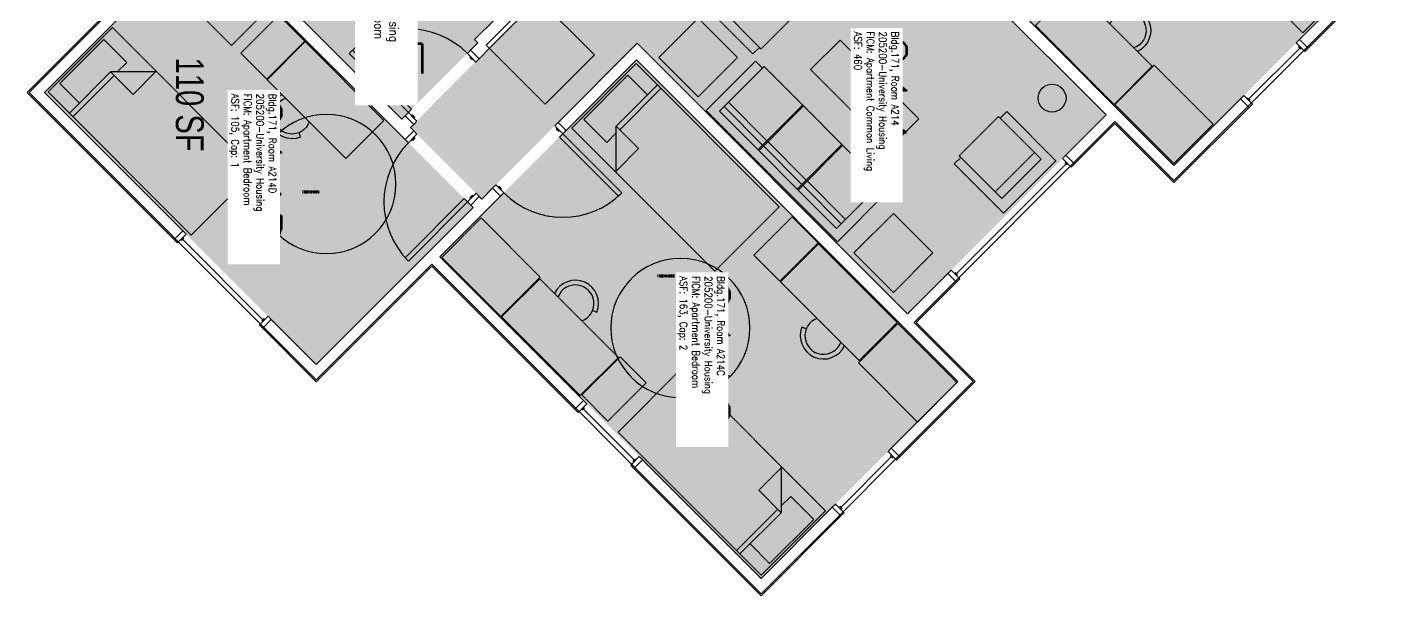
# Model space of a CAD drawing. Header units: inches. Extents: x -24 to 3257, y -489 to 2081.
# Drawn here: x 2670 to 3257, y 981 to 1226 of the extents above; entities that cross this region are included whole.
import ezdxf
from ezdxf.enums import TextEntityAlignment as Align

# ---------------------------------------------------------------- set-up
doc = ezdxf.new("R2010")
doc.units = ezdxf.units.IN
doc.header["$LTSCALE"] = 48
doc.header["$MEASUREMENT"] = 0
for name, color, linetype in [('A-AREA-UNIT', 1, 'Continuous'), ('A-DOOR', 2, 'Continuous'), ('A-FLOR-ACCS', 2, 'Continuous'), ('A-FURN', 3, 'Continuous'), ('A-GLAZ', 1, 'Continuous'), ('A-IDEN-RNUM', 7, 'Continuous'), ('A-IDEN-SNUM', 4, 'Continuous'), ('A-IDEN-VNUM', 4, 'Continuous'), ('A-WALL', 5, 'Continuous'), ('AREA-TEXT', 3, 'Continuous'), ('Rooms-Category-Color', 7, 'Continuous'), ('Rooms-College-Color', 7, 'Continuous'), ('Rooms-Department-Color', 7, 'Continuous'), ('Rooms-Division-Color', 7, 'Continuous'), ('Rooms-Information', 7, 'Continuous')]:
    doc.layers.add(name, color=color, linetype=linetype)
doc.styles.add('AREA', font='arial.ttf', dxfattribs={"width": 0.75, "height": 12})
doc.styles.add('ROOMSNUMBER', font='txt.shx', dxfattribs={"height": 0.03})
doc.styles.add('ROOMVNUMBER', font='simplex.shx', dxfattribs={"width": 0.85})

# ---------------------------------------------------------------- blocks, each defined once
blk = doc.blocks.new('A$C4D89189E')
for p, q in [((0, 48), (0, 0)), ((0, 48), (23.25, 48)), ((23.25, 48), (23.25, 0)), ((29.75, 22.18), (30.53, 20.35)), ((0, 0), (23.25, 0.01))]:
    blk.add_line(p, q)
for radius, start, end in [(10, 293.20604, 109.52969), (8, 245.29988, 114.70012)]:
    blk.add_arc((26.59, 29.54), radius, start, end)
blk = doc.blocks.new('BED_TWIN')
at = {"linetype": 'Continuous'}
for p, q in [((87.250002, 19.500025), (0, 19.500025)), ((0, 19.500025), (0, -19.740625)), ((12.96, 19.500025), (12.96, -5.659925)), ((15.12, -5.659925), (15.12, 19.500025)), ((87.250002, -19.740625), (87.250002, 19.504725)), ((12.96, 13.379975), (0.99222, 13.379975)), ((1, 13.376575), (1, -13.500025)), ((27.040597, -19.740625), (12.96, -5.659925)), ((12.96, -5.659925), (26.64, -5.659925)), ((26.64, -5.659925), (26.64, -19.340025)), ((15, -13.500025), (15, -7.717325)), ((1, -13.500025), (15, -13.500025)), ((0, -19.740625), (87.252733, -19.740625))]:
    blk.add_line(p, q, dxfattribs=at)
blk = doc.blocks.new('5ft_Diameter')
blk.add_circle((0, 0), 30)
blk = doc.blocks.new('I_FURN_TABLE_COFFEE TABLE_P')
at = {"linetype": 'ByBlock', "lineweight": -2}
blk.add_lwpolyline([(-24, 9), (-24, -9), (24, -9), (24, 9)], close=True, dxfattribs=at)
blk = doc.blocks.new('I_FURN_SOFA_LONG_P')
at = {"linetype": 'ByBlock', "lineweight": -2}
for p, q in [((6.61, 35.75), (6.61, 12.25)), ((9.25, 35.75), (9.25, 12.25)), ((3.7, 12.25), (31, 12.25)), ((3.7, 11.75), (31, 11.75)), ((6.61, 11.75), (6.61, -11.75)), ((9.25, 11.75), (9.25, -11.75)), ((3.7, -11.75), (31, -11.75)), ((3.7, -12.25), (31, -12.25)), ((6.61, -12.25), (6.61, -35.75)), ((9.25, -12.25), (9.25, -35.75))]:
    blk.add_line(p, q, dxfattribs=at)
blk.add_lwpolyline([(0, 40), (0, -40), (30, -40), (30, -35.75), (31, -35.75), (31, 35.75), (30, 35.75), (30, 40)], close=True, dxfattribs=at)
blk.add_lwpolyline([(30, 35.75), (3.7, 35.75), (3.7, -35.75), (30, -35.75)], dxfattribs=at)
blk = doc.blocks.new('FURN_CHAIR_CHAIR 2_P')
at = {"linetype": 'ByBlock', "lineweight": -2}
blk.add_line((9, -12), (9, 12), dxfattribs=at)
blk.add_lwpolyline([(31, 12), (30, 12), (30, 16), (0, 16), (0, -16), (30, -16), (30, -12), (31, -12)], close=True, dxfattribs=at)
blk.add_lwpolyline([(30, -12), (5, -12), (5, 12), (30, 12)], dxfattribs=at)
blk = doc.blocks.new('wardrobe')
at = {"layer": 'A-FURN'}
blk.add_lwpolyline([(3915.13, -1087.22), (3915.13, -1111.22), (3879.13, -1111.22), (3879.13, -1087.22)], close=True, dxfattribs=at)
blk = doc.blocks.new('floor lamp')
at = {"layer": 'A-FURN'}
blk.add_circle((4186.85, -1261.23), 6, dxfattribs=at)
blk = doc.blocks.new('file drawer')
at = {"layer": 'A-FURN'}
blk.add_lwpolyline([(3981.77, -1241.93), (3981.77, -1265.18), (3965.89, -1265.18), (3965.89, -1241.93)], close=True, dxfattribs=at)

msp = doc.modelspace()

# ---------------------------------------------------------------- hatches: boundary and pattern name
at = {"layer": 'Rooms-Category-Color', "true_color": 0x728ef3}
for points in [[(3049.55, 1102.51), (3135.27, 1188.23), (3018.69, 1304.81), (3085.79, 1371.91), (3055.03, 1402.67), (2979.8, 1327.44), (2974.67, 1332.57), (2933.5, 1291.4), (2871.89, 1353), (2827.23, 1308.35), (2893.52, 1242.05), (2835.12, 1182.76), (2865.88, 1152), (2932.96, 1219.09)], [(3110.7, 1389.93), (3249.29, 1251.34), (3164.44, 1166.49), (3025.85, 1305.08)], [(2748.57, 1269.28), (2831.39, 1186.46), (2864.18, 1219.25), (2862.77, 1220.67), (2883.71, 1241.61), (2824.93, 1300.39), (2814, 1289.45), (2791.37, 1312.08)], [(2677.24, 1197.95), (2794.53, 1080.66), (2862.15, 1148.28), (2744.86, 1265.57)], [(2847.84, 1127.08), (2932.7, 1211.93), (3071.29, 1073.34), (2986.44, 988.49)]]:
    msp.add_hatch(color=171, dxfattribs=at).paths.add_polyline_path(points)
at = {"layer": 'Rooms-College-Color', "true_color": 0xadadad}
for points in [[(3049.55, 1102.51), (3135.27, 1188.23), (3018.69, 1304.81), (3085.79, 1371.91), (3055.03, 1402.67), (2979.8, 1327.44), (2974.67, 1332.57), (2933.5, 1291.4), (2871.89, 1353), (2827.23, 1308.35), (2893.52, 1242.05), (2835.12, 1182.76), (2865.88, 1152), (2932.96, 1219.09)], [(3110.7, 1389.93), (3249.29, 1251.34), (3164.44, 1166.49), (3025.85, 1305.08)], [(2748.57, 1269.28), (2831.39, 1186.46), (2864.18, 1219.25), (2862.77, 1220.67), (2883.71, 1241.61), (2824.93, 1300.39), (2814, 1289.45), (2791.37, 1312.08)], [(2677.24, 1197.95), (2794.53, 1080.66), (2862.15, 1148.28), (2744.86, 1265.57)], [(2847.84, 1127.08), (2932.7, 1211.93), (3071.29, 1073.34), (2986.44, 988.49)]]:
    msp.add_hatch(color=253, dxfattribs=at).paths.add_polyline_path(points)
at = {"layer": 'Rooms-Department-Color', "true_color": 0x604aed}
for points in [[(3049.55, 1102.51), (3135.27, 1188.23), (3018.69, 1304.81), (3085.79, 1371.91), (3055.03, 1402.67), (2979.8, 1327.44), (2974.67, 1332.57), (2933.5, 1291.4), (2871.89, 1353), (2827.23, 1308.35), (2893.52, 1242.05), (2835.12, 1182.76), (2865.88, 1152), (2932.96, 1219.09)], [(3110.7, 1389.93), (3249.29, 1251.34), (3164.44, 1166.49), (3025.85, 1305.08)], [(2748.57, 1269.28), (2831.39, 1186.46), (2864.18, 1219.25), (2862.77, 1220.67), (2883.71, 1241.61), (2824.93, 1300.39), (2814, 1289.45), (2791.37, 1312.08)], [(2677.24, 1197.95), (2794.53, 1080.66), (2862.15, 1148.28), (2744.86, 1265.57)], [(2847.84, 1127.08), (2932.7, 1211.93), (3071.29, 1073.34), (2986.44, 988.49)]]:
    msp.add_hatch(color=173, dxfattribs=at).paths.add_polyline_path(points)
at = {"layer": 'Rooms-Division-Color', "true_color": 0x604aed}
for points in [[(3049.55, 1102.51), (3135.27, 1188.23), (3018.69, 1304.81), (3085.79, 1371.91), (3055.03, 1402.67), (2979.8, 1327.44), (2974.67, 1332.57), (2933.5, 1291.4), (2871.89, 1353), (2827.23, 1308.35), (2893.52, 1242.05), (2835.12, 1182.76), (2865.88, 1152), (2932.96, 1219.09)], [(3110.7, 1389.93), (3249.29, 1251.34), (3164.44, 1166.49), (3025.85, 1305.08)], [(2748.57, 1269.28), (2831.39, 1186.46), (2864.18, 1219.25), (2862.77, 1220.67), (2883.71, 1241.61), (2824.93, 1300.39), (2814, 1289.45), (2791.37, 1312.08)], [(2677.24, 1197.95), (2794.53, 1080.66), (2862.15, 1148.28), (2744.86, 1265.57)], [(2847.84, 1127.08), (2932.7, 1211.93), (3071.29, 1073.34), (2986.44, 988.49)]]:
    msp.add_hatch(color=173, dxfattribs=at).paths.add_polyline_path(points)

# ---------------------------------------------------------------- linework, layer by layer
at = {"layer": 'A-AREA-UNIT'}
for p, q in [((2802.31, 1329.56), (2670.7, 1197.95)), ((3164.44, 1159.95), (3255.83, 1251.34)), ((2670.7, 1197.95), (2794.53, 1074.12)), ((3052.37, 1098.79), (3138.98, 1185.4)), ((3138.98, 1185.4), (3164.44, 1159.95)), ((2794.53, 1074.12), (2844.4, 1123.98)), ((2844.4, 1123.98), (2986.44, 981.94)), ((3077.83, 1073.34), (3052.37, 1098.79)), ((2986.44, 981.94), (3077.83, 1073.34))]:
    msp.add_line(p, q, dxfattribs=at)
at = {"layer": 'A-DOOR'}
for points in [[(2834.22, 1189.29), (2835.63, 1190.71), (2810.18, 1216.16), (2808.76, 1214.75)], [(2863.39, 1211.03), (2864.8, 1212.45), (2861.09, 1216.16), (2859.68, 1214.75)], [(2862.15, 1212.27), (2861.8, 1211.92), (2860.74, 1212.98), (2861.09, 1213.33)], [(2837.93, 1185.58), (2836.52, 1184.16), (2832.81, 1187.88), (2834.22, 1189.29)], [(2836.69, 1186.82), (2837.05, 1187.17), (2835.99, 1188.23), (2835.63, 1187.88)], [(2837.95, 1179.9), (2836.54, 1181.32), (2832.83, 1177.6), (2834.24, 1176.19)], [(2897.43, 1183.56), (2898.85, 1184.98), (2902.29, 1181.53), (2900.88, 1180.11)], [(2898.41, 1182.59), (2898.05, 1182.24), (2899.11, 1181.18), (2899.47, 1181.53)], [(2900.88, 1180.11), (2899.47, 1178.7), (2924.92, 1153.24), (2926.34, 1154.66)], [(2836.71, 1178.66), (2837.07, 1178.31), (2836.01, 1177.25), (2835.65, 1177.6)], [(2871.98, 1158.11), (2870.56, 1156.69), (2874.01, 1153.24), (2875.42, 1154.66)], [(2872.95, 1157.13), (2873.3, 1157.49), (2874.36, 1156.43), (2874.01, 1156.07)], [(2859.7, 1150.73), (2858.28, 1152.15), (2832.83, 1126.69), (2834.24, 1125.28)], [(2863.41, 1154.45), (2864.82, 1153.03), (2861.11, 1149.32), (2859.7, 1150.73)], [(2862.17, 1153.21), (2861.82, 1153.56), (2860.76, 1152.5), (2861.11, 1152.15)]]:
    msp.add_lwpolyline(points, close=True, dxfattribs=at)
for centre, start, end in [((2834.22, 1189.29), 45, 135), ((2859.7, 1150.73), 135, 225), ((2900.88, 1180.11), 225, 315)]:
    msp.add_arc(centre, 36, start, end, dxfattribs=at)
at = {"layer": 'A-FLOR-ACCS'}
msp.add_lwpolyline([(2889.06, 1239.54), (2914.52, 1214.08), (2893.31, 1192.87), (2867.85, 1218.33)], close=True, dxfattribs=at)
at = {"layer": 'A-FURN'}
for points in [[(2959.21, 1195.99), (2976.18, 1212.96), (2959.21, 1229.93), (2942.24, 1212.96)], [(3043.43, 1111.77), (3060.4, 1128.74), (3043.43, 1145.71), (3026.46, 1128.74)]]:
    msp.add_lwpolyline(points, close=True, dxfattribs=at)
at = {"layer": 'A-GLAZ'}
for p, q in [((3196.79, 1195.12), (3218.71, 1217.04)), ((3218.18, 1217.58), (3219.24, 1216.51)), ((3196.26, 1195.65), (3197.32, 1194.59)), ((3070.57, 1119.82), (3117.95, 1167.19)), ((3117.42, 1167.72), (3118.48, 1166.66)), ((2736.31, 1134.11), (2737.37, 1135.17)), ((2736.84, 1134.64), (2771.49, 1099.99)), ((3070.04, 1120.35), (3071.1, 1119.29)), ((2770.96, 1099.46), (2772.02, 1100.52)), ((2909.19, 1060.96), (2910.25, 1062.02)), ((2909.72, 1061.49), (2931.64, 1039.57)), ((2931.11, 1039.04), (2932.17, 1040.1)), ((3042.65, 1040.99), (3020.73, 1019.07)), ((3042.12, 1041.52), (3043.18, 1040.46)), ((3020.2, 1019.6), (3021.26, 1018.54))]:
    msp.add_line(p, q, dxfattribs=at)
for points in [[(3220.92, 1215.54), (3222.33, 1216.96), (3218.62, 1220.67), (3217.21, 1219.25)], [(3198.29, 1192.91), (3196.88, 1191.5), (3193.16, 1195.21), (3194.58, 1196.63)], [(3120.16, 1165.69), (3121.57, 1167.11), (3117.86, 1170.82), (3116.44, 1169.4)], [(2738.34, 1136.85), (2736.93, 1138.27), (2733.22, 1134.55), (2734.63, 1133.14)], [(3072.07, 1117.61), (3070.66, 1116.19), (3066.95, 1119.91), (3068.36, 1121.32)], [(2773.7, 1101.5), (2775.11, 1100.08), (2771.4, 1096.37), (2769.99, 1097.78)], [(2911.22, 1063.7), (2909.8, 1065.12), (2906.09, 1061.41), (2907.51, 1059.99)], [(2933.85, 1041.08), (2935.26, 1039.66), (2931.55, 1035.95), (2930.13, 1037.36)], [(3044.86, 1039.49), (3046.28, 1040.9), (3042.56, 1044.61), (3041.15, 1043.2)], [(3022.23, 1016.86), (3020.82, 1015.44), (3017.11, 1019.16), (3018.52, 1020.57)]]:
    msp.add_lwpolyline(points, close=True, dxfattribs=at)
at = {"layer": 'A-WALL'}
for p, q in [((2802.31, 1330.45), (2669.82, 1197.95)), ((3018.69, 1304.81), (3135.27, 1188.23)), ((3164.44, 1166.49), (3025.85, 1305.08)), ((2831.39, 1186.46), (2748.57, 1269.28)), ((2677.24, 1197.95), (2744.86, 1265.57)), ((2744.86, 1265.57), (2832.83, 1177.6)), ((3249.29, 1251.34), (3218.62, 1220.67)), ((3222.33, 1216.96), (3256.72, 1251.34)), ((2883.71, 1241.61), (2862.77, 1220.67)), ((2869.57, 1217.22), (2893.97, 1241.61)), ((2864.18, 1219.25), (2861.09, 1216.16)), ((2861.09, 1216.16), (2864.8, 1212.45)), ((2862.77, 1220.67), (2864.18, 1219.25)), ((2864.8, 1212.45), (2869.57, 1217.22)), ((2932.96, 1219.09), (2898.85, 1184.98)), ((3049.55, 1102.51), (2932.96, 1219.09)), ((3218.62, 1220.67), (3222.33, 1216.96)), ((2902.29, 1181.53), (2932.7, 1211.93)), ((2932.7, 1211.93), (3071.29, 1073.34)), ((2669.82, 1197.95), (2733.22, 1134.55)), ((2736.93, 1138.27), (2677.24, 1197.95)), ((3193.16, 1195.21), (3164.44, 1166.49)), ((3164.44, 1159.06), (3196.88, 1191.5)), ((3196.88, 1191.5), (3193.16, 1195.21)), ((2832.81, 1187.88), (2831.39, 1186.46)), ((2836.52, 1184.16), (2832.81, 1187.88)), ((3135.27, 1188.23), (3117.86, 1170.82)), ((2832.83, 1177.6), (2836.54, 1181.32)), ((2835.1, 1182.75), (2836.52, 1184.16)), ((2836.54, 1181.32), (2835.1, 1182.75)), ((2898.85, 1184.98), (2902.29, 1181.53)), ((3121.57, 1167.11), (3138.98, 1184.52)), ((3138.98, 1184.52), (3164.44, 1159.06)), ((3117.86, 1170.82), (3121.57, 1167.11)), ((2870.56, 1156.69), (2865.86, 1151.99)), ((2874.01, 1153.24), (2870.56, 1156.69)), ((2847.84, 1127.08), (2874.01, 1153.24)), ((2864.82, 1153.03), (2861.11, 1149.32)), ((2865.86, 1151.99), (2864.82, 1153.03)), ((2862.15, 1148.28), (2841.11, 1127.24)), ((2861.11, 1149.32), (2862.15, 1148.28)), ((2733.22, 1134.55), (2736.93, 1138.27)), ((2841.11, 1127.24), (2794.53, 1080.66)), ((2909.8, 1065.12), (2847.84, 1127.08)), ((2794.53, 1073.24), (2844.4, 1123.1)), ((2844.4, 1123.1), (2906.09, 1061.41)), ((3066.95, 1119.91), (3049.55, 1102.51)), ((3053.26, 1098.79), (3070.66, 1116.19)), ((3070.66, 1116.19), (3066.95, 1119.91)), ((2775.11, 1100.08), (2771.4, 1096.37)), ((2794.53, 1080.66), (2775.11, 1100.08)), ((3078.71, 1073.34), (3053.26, 1098.79)), ((2771.4, 1096.37), (2794.53, 1073.24)), ((3071.29, 1073.34), (3042.56, 1044.61)), ((3046.28, 1040.9), (3078.71, 1073.34)), ((2906.09, 1061.41), (2909.8, 1065.12)), ((2935.26, 1039.66), (2931.55, 1035.95)), ((2986.44, 988.49), (2935.26, 1039.66)), ((3042.56, 1044.61), (3046.28, 1040.9)), ((2931.55, 1035.95), (2986.44, 981.06)), ((3017.11, 1019.16), (2986.44, 988.49)), ((2986.44, 981.06), (3020.82, 1015.44)), ((3020.82, 1015.44), (3017.11, 1019.16))]:
    msp.add_line(p, q, dxfattribs=at)

# ---------------------------------------------------------------- block references
at = {"layer": 'A-FLOR-ACCS', "xscale": -1, "rotation": 356.2013263551975}
for p in [(2798.86, 1158.46), (2951.58, 1096.43)]:
    msp.add_blockref('5ft_Diameter', p, dxfattribs=at)
at = {"layer": 'A-FURN', "xscale": -1}
for name, p, rotation in [('BED_TWIN', (3234.09, 1237.55), 315), ('A$C4D89189E', (3104.76, 1226.72), 225), ('BED_TWIN', (2692.62, 1211.92), 134.9999999999999), ('A$C4D89189E', (2823.68, 1185.89), 45)]:
    msp.add_blockref(name, p, dxfattribs=dict(at, rotation=rotation))
at = {"layer": 'A-FURN'}
for name, p, rotation in [('wardrobe', (4732.09, -2293.6), 135), ('file drawer', (852.23, 4913.72), 315), ('BED_TWIN', (2918.72, 1196.54), 315), ('wardrobe', (1181.78, 4721.48), 315), ('floor lamp', (6964.29, 3264.19), 225), ('wardrobe', (891.39, 4655.58), 315), ('file drawer', (1073.62, 4826.8), 315), ('A$C4D89189E', (3011.2, 1132.76), 225), ('A$C4D89189E', (2908.4, 1067.29), 45), ('wardrobe', (1071.15, 4610.09), 315), ('file drawer', (999.4, 4766.49), 315), ('BED_TWIN', (3000.23, 1003.69), 135)]:
    msp.add_blockref(name, p, dxfattribs=dict(at, rotation=rotation))
at = {"layer": 'A-FURN', "linetype": 'Continuous', "lineweight": 25}
for name, p, rotation in [('FURN_CHAIR_CHAIR 2_P', (2972.94, 1247.04), 315), ('I_FURN_SOFA_LONG_P', (2991.04, 1161.89), 45), ('FURN_CHAIR_CHAIR 2_P', (3102.26, 1157.2), 135)]:
    msp.add_blockref(name, p, dxfattribs=dict(at, rotation=rotation))
at = {"layer": 'A-FURN', "linetype": 'Continuous', "lineweight": 25, "extrusion": (0, 0, -1), "zscale": -1, "rotation": 45}
msp.add_blockref('I_FURN_TABLE_COFFEE TABLE_P', (-3031.08, 1197.16), dxfattribs=at)

# ---------------------------------------------------------------- texts
at = {"layer": 'A-IDEN-RNUM', "style": 'ROOMSNUMBER', "width": 0.85}
for s, p in [('0214-D0', (2791.99, 1154.55)), ('0214-C0', (2945.23, 1118.36))]:
    msp.add_text(s, height=1, dxfattribs=at).set_placement(p, align=Align.CENTER)
at = {"layer": 'A-IDEN-SNUM', "style": 'ROOMSNUMBER', "width": 0.85}
for s, p in [('1710A214D0', (2791.99, 1154.55)), ('1710A214C0', (2945.23, 1118.36))]:
    msp.add_text(s, height=1, dxfattribs=at).set_placement(p, align=Align.CENTER)
at = {"layer": 'A-IDEN-VNUM', "style": 'ROOMVNUMBER', "width": 0.85}
msp.add_text('214E', height=27, rotation=270, dxfattribs=at).set_placement((2826.69, 1242.91), align=Align.MIDDLE_CENTER)
for s, p in [('214', (3026.57, 1224.14)), ('214D', (2756.88, 1197.42)), ('214C', (2950.27, 1118.77))]:
    msp.add_text(s, height=22.5, rotation=270, dxfattribs=at).set_placement(p)
at = {"layer": 'AREA-TEXT', "style": 'AREA', "width": 0.75}
for s, p in [('110 SF', (2739.96, 1192.67)), ('163 SF', (2959.57, 1100.21))]:
    msp.add_text(s, height=12, rotation=270, dxfattribs=at).set_placement(p, align=Align.MIDDLE_CENTER)

# ---------------------------------------------------------------- next in the draw order: texts
at = {"layer": 'Rooms-Information', "attachment_point": 7, "rotation": 270, "style": 'ROOMVNUMBER', "bg_fill": 3, "box_fill_scale": 1.5, "bg_fill_color": 256, "bg_fill_true_color": 13158600, "bg_fill_transparency": 0}
for s, insert, char_height, width in [('Bldg.171, Room A214E^M^J205200-University Housing^M^JFICM: Apartment Bathroom^M^JASF: ', (2813.19, 1280.62), 3.8571, 86.4), ('Bldg.171, Room A214^M^J205200-University Housing^M^JFICM: Apartment Common Living^M^JASF: 460', (3026.57, 1224.14), 3.2143, 72), ('Bldg.171, Room A214D^M^J205200-University Housing^M^JFICM: Apartment Bedroom^M^JASF: 105, Cap: 1', (2756.88, 1197.42), 3.2143, 72), ('Bldg.171, Room A214C^M^J205200-University Housing^M^JFICM: Apartment Bedroom^M^JASF: 163, Cap: 2', (2950.27, 1118.77), 3.2143, 72)]:
    msp.add_mtext(s, dxfattribs=dict(at, insert=insert, char_height=char_height, width=width))

doc.saveas('drawing.dxf')
